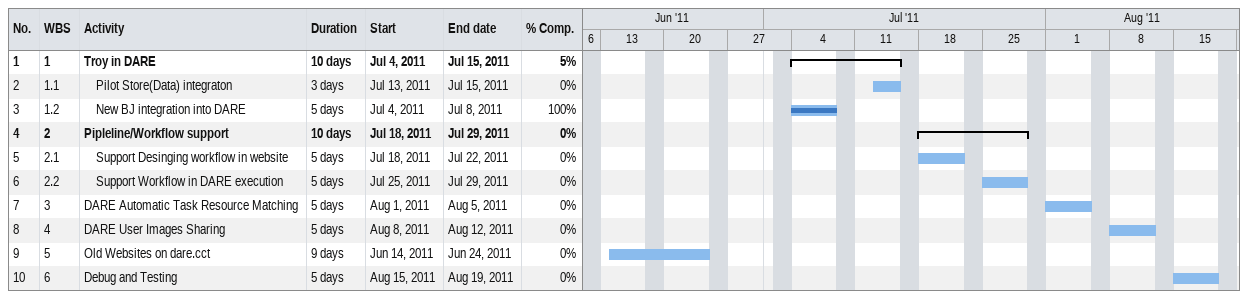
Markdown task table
| ID | WBS | Task | Duration | Start | Finish | % complete |
|---|---|---|---|---|---|---|
| 1 | 1 | **Troy in DARE** | 10d | 2011-07-04 | 2011-07-15 | 5 |
| 2 | 1.1 | Pilot Store(Data) integraton | 3d | 2011-07-13 | 2011-07-15 | 0 |
| 3 | 1.2 | New BJ integration into DARE | 5d | 2011-07-04 | 2011-07-08 | 100 |
| 4 | 2 | **Pipleline/Workflow support** | 10d | 2011-07-18 | 2011-07-29 | 0 |
| 5 | 2.1 | Support Desinging workflow in website | 5d | 2011-07-18 | 2011-07-22 | 0 |
| 6 | 2.2 | Support Workflow in DARE execution | 5d | 2011-07-25 | 2011-07-29 | 0 |
| 7 | 3 | DARE Automatic Task Resource Matching | 5d | 2011-08-01 | 2011-08-05 | 0 |
| 8 | 4 | DARE User Images Sharing | 5d | 2011-08-08 | 2011-08-12 | 0 |
| 9 | 5 | Old Websites on dare.cct | 9d | 2011-06-14 | 2011-06-24 | 0 |
| 10 | 6 | Debug and Testing | 5d | 2011-08-15 | 2011-08-19 | 0 |
